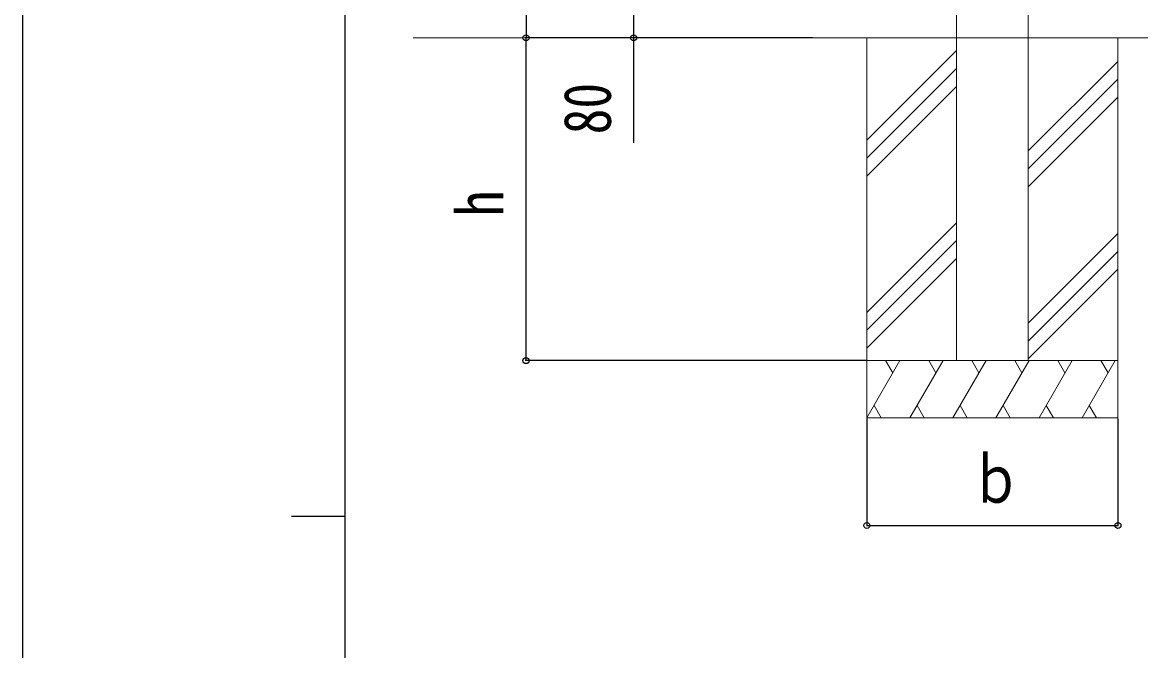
# Model space of a CAD drawing. Units: millimetres, scale not verified. Extents: x -6308 to 6308, y -4455 to 4455.
# Drawn here: x -6308 to -4749, y 0 to 876 of the extents above; entities that cross this region are included whole.
import ezdxf
from ezdxf.enums import TextEntityAlignment as Align

# ---------------------------------------------------------------- set-up
doc = ezdxf.new("R2010")
doc.units = ezdxf.units.MM
doc.header["$LTSCALE"] = 20
doc.layers.add('0-3_YKK_A1', color=4, linetype='Continuous', lineweight=18)
doc.layers.add('0-4_YKK_D', color=6, linetype='Continuous')
doc.layers.add('0-5_YKK_ZWAK', color=7, linetype='Continuous')
doc.styles.add('ＭＳ ゴシック', font='')
doc.styles.get('ＭＳ ゴシック').set_extended_font_data('MS Gothic')

msp = doc.modelspace()

# ---------------------------------------------------------------- linework, layer by layer
at = {"layer": '0-3_YKK_A1'}
for p, q in [((-5005.47, 854.5), (-5005.47, 2151)), ((-4905.47, 854.5), (-4905.47, 2151)), ((-5762.64, 854.5), (-1321.75, 854.5)), ((-5130.47, 854.5), (-5130.47, 324.5)), ((-5005.47, 854.5), (-5005.47, 404.5)), ((-4905.47, 854.5), (-4905.47, 404.5)), ((-4780.47, 854.5), (-4780.47, 324.5)), ((-5005.47, 836.71), (-5130.47, 711.71)), ((-5005.47, 811.71), (-5130.47, 686.71)), ((-4780.47, 821.71), (-4905.47, 696.71)), ((-4780.47, 796.71), (-4905.47, 671.71)), ((-5005.47, 786.71), (-5130.47, 661.71)), ((-4780.47, 771.71), (-4905.47, 646.71)), ((-5005.47, 596.71), (-5130.47, 471.71)), ((-4780.47, 581.71), (-4905.47, 456.71)), ((-5005.47, 571.71), (-5130.47, 446.71)), ((-5005.47, 546.71), (-5130.47, 421.71)), ((-4780.47, 556.71), (-4905.47, 431.71)), ((-4780.47, 531.71), (-4905.47, 406.71)), ((-5130.47, 404.5), (-4780.47, 404.5)), ((-5084.28, 404.5), (-5130.47, 324.5)), ((-5104.28, 404.5), (-5094.28, 387.18)), ((-5024.28, 404.5), (-5070.47, 324.5)), ((-5044.28, 404.5), (-5034.28, 387.18)), ((-4964.28, 404.5), (-5010.47, 324.5)), ((-5005.47, 404.5), (-4905.47, 404.5)), ((-4984.28, 404.5), (-4974.28, 387.18)), ((-4904.28, 404.5), (-4950.47, 324.5)), ((-4924.28, 404.5), (-4914.28, 387.18)), ((-4844.28, 404.5), (-4890.47, 324.5)), ((-4864.28, 404.5), (-4854.28, 387.18)), ((-4784.28, 404.5), (-4830.47, 324.5)), ((-4804.28, 404.5), (-4794.28, 387.18)), ((-5120.47, 341.82), (-5110.47, 324.5)), ((-5060.47, 341.82), (-5050.47, 324.5)), ((-5000.47, 341.82), (-4990.47, 324.5)), ((-4940.47, 341.82), (-4930.47, 324.5)), ((-4880.47, 341.82), (-4870.47, 324.5)), ((-4820.47, 341.82), (-4810.47, 324.5)), ((-5130.47, 324.5), (-4780.47, 324.5))]:
    msp.add_line(p, q, dxfattribs=at)
at = {"layer": '0-4_YKK_D'}
for p, q in [((-5605.47, 2154.5), (-5605.47, 854.5)), ((-5206.19, 854.5), (-5606.47, 854.5)), ((-5206.19, 854.5), (-5606.47, 854.5)), ((-5605.47, 404.5), (-5605.47, 854.5)), ((-5206.19, 854.5), (-5456.47, 854.5)), ((-5131.47, 404.5), (-5606.47, 404.5)), ((-5130.47, 323.5), (-5130.47, 173.5)), ((-4780.47, 323.5), (-4780.47, 173.5)), ((-5130.47, 174.5), (-4780.47, 174.5))]:
    msp.add_line(p, q, dxfattribs=at)
msp.add_lwpolyline([(-5455.47, 934.5), (-5455.47, 854.5), (-5455.47, 707.9)], dxfattribs=at)
for centre in [(-5605.47, 854.5), (-5605.47, 854.5), (-5455.47, 854.5), (-5605.47, 404.5), (-5130.47, 174.5), (-4780.47, 174.5)]:
    msp.add_circle(centre, 4.25, dxfattribs=at)
at = {"layer": '0-5_YKK_ZWAK'}
for p, q in [((-5857.47, -3787.5), (-5857.47, 4162.5)), ((-5932.47, 187.5), (-5857.47, 187.5))]:
    msp.add_line(p, q, dxfattribs=at)
msp.add_lwpolyline([(-6307.5, -4455), (6307.5, -4455), (6307.5, 4455), (-6307.5, 4455)], close=True, dxfattribs=at)

# ---------------------------------------------------------------- texts
at = {"layer": '0-4_YKK_D', "style": 'ＭＳ ゴシック', "width": 0.8}
for s, p in [('80', (-5467.47, 719.9)), ('h', (-5617.47, 605.5))]:
    msp.add_text(s, height=65.98, rotation=90, dxfattribs=at).set_placement(p, align=Align.BOTTOM_LEFT)
msp.add_text('ｂ', height=65.98, dxfattribs=at).set_placement((-4986.67, 186.5), align=Align.BOTTOM_LEFT)

doc.saveas('drawing.dxf')
